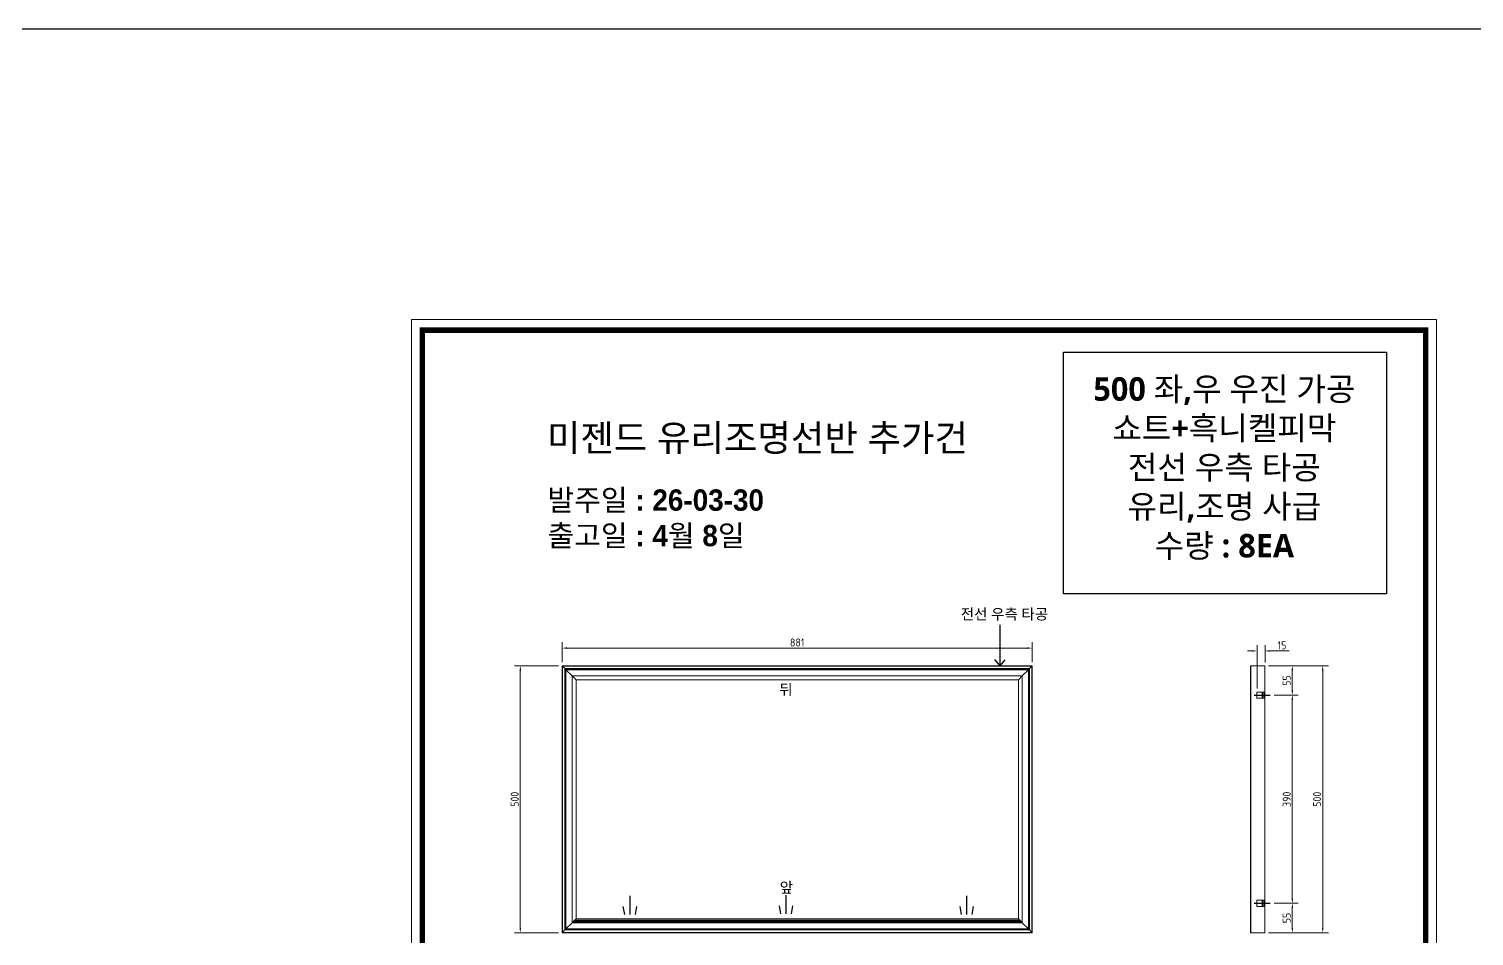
# Model space of a CAD drawing. Header units: millimetres. Extents: x -44117 to 256353, y -2095463 to 65325.
# Drawn here: x 120915 to 123623, y -826196 to -824497 of the extents above; entities that cross this region are included whole.
import ezdxf

# ---------------------------------------------------------------- set-up
doc = ezdxf.new("R2010")
doc.units = ezdxf.units.MM
doc.header["$LTSCALE"] = 10
doc.linetypes.add('CENTER', pattern=[50.8, 31.75, -6.35, 6.35, -6.35])
doc.layers.add('BOX1', color=7, linetype='Continuous', lineweight=0)
doc.layers.add('CENTER', color=4, linetype='CENTER')
doc.layers.add('기본레이어', color=7, linetype='Continuous')
doc.styles.add('Dim-NS', font='isocp.shx', dxfattribs={"bigfont": 'whgtxt.shx'})
doc.styles.add('새굴림', font='Gulim.ttf')
doc.dimstyles.new('D-15', dxfattribs={"dimtxt": 15, "dimasz": 9, "dimexe": 11, "dimexo": 7, "dimgap": 3, "dimtad": 1, "dimzin": 9, "dimdsep": 46, "dimtxsty": 'Dim-NS', "dimcen": 0, "dimclrd": 105, "dimclre": 105, "dimclrt": 2, "dimazin": 2, "dimtfac": 1, "dimtofl": 0, "dimtmove": 0, "dimatfit": 3, "dimfxl": 0, "dimlwd": 13, "dimlwe": 13, "dimarcsym": 0})

# ---------------------------------------------------------------- blocks, each defined once
blk = doc.blocks.new('*D5435')
at = {"layer": 'Defpoints', "color": 0}
for p in [(123237.8, -825690.1), (123237.8, -826190.1), (123339.5, -826190.1)]:
    blk.add_point(p, dxfattribs=at)
at = {"layer": '기본레이어', "color": 105, "linetype": 'ByBlock', "lineweight": 13}
for p, q in [((123244.8, -825690.1), (123350.5, -825690.1)), ((123339.5, -825699.1), (123339.5, -826181.1)), ((123244.8, -826190.1), (123350.5, -826190.1))]:
    blk.add_line(p, q, dxfattribs=at)
at = {"layer": '기본레이어', "color": 105}
for points in [[(123341, -825699.1), (123338, -825699.1), (123339.5, -825690.1)], [(123338, -826181.1), (123341, -826181.1), (123339.5, -826190.1)]]:
    blk.add_solid(points, dxfattribs=at)
at = {"layer": '기본레이어', "color": 2, "insert": (123329, -825940.1), "char_height": 15, "attachment_point": 5, "rotation": 90, "style": 'Dim-NS'}
blk.add_mtext('500', dxfattribs=at)
blk = doc.blocks.new('*D5436')
at = {"layer": 'Defpoints', "color": 0}
for p in [(123230.8, -825690.1), (123282.5, -825690.1), (123241.3, -825745.1)]:
    blk.add_point(p, dxfattribs=at)
at = {"layer": '기본레이어', "color": 105, "linetype": 'ByBlock', "lineweight": 13}
for p, q in [((123237.8, -825690.1), (123293.5, -825690.1)), ((123282.5, -825736.1), (123282.5, -825699.1)), ((123248.3, -825745.1), (123293.5, -825745.1))]:
    blk.add_line(p, q, dxfattribs=at)
at = {"layer": '기본레이어', "color": 105}
for points in [[(123284, -825699.1), (123281, -825699.1), (123282.5, -825690.1)], [(123281, -825736.1), (123284, -825736.1), (123282.5, -825745.1)]]:
    blk.add_solid(points, dxfattribs=at)
at = {"layer": '기본레이어', "color": 2, "insert": (123272, -825717.6), "char_height": 15, "attachment_point": 5, "rotation": 90, "style": 'Dim-NS'}
blk.add_mtext('55', dxfattribs=at)
blk = doc.blocks.new('*D5437')
at = {"layer": 'Defpoints', "color": 0}
for p in [(123241.3, -825745.1), (123282.5, -825745.1), (123241.3, -826135.1)]:
    blk.add_point(p, dxfattribs=at)
at = {"layer": '기본레이어', "color": 105, "linetype": 'ByBlock', "lineweight": 13}
for p, q in [((123248.3, -825745.1), (123293.5, -825745.1)), ((123282.5, -826126.1), (123282.5, -825754.1)), ((123248.3, -826135.1), (123293.5, -826135.1))]:
    blk.add_line(p, q, dxfattribs=at)
at = {"layer": '기본레이어', "color": 105}
for points in [[(123284, -825754.1), (123281, -825754.1), (123282.5, -825745.1)], [(123281, -826126.1), (123284, -826126.1), (123282.5, -826135.1)]]:
    blk.add_solid(points, dxfattribs=at)
at = {"layer": '기본레이어', "color": 2, "insert": (123272, -825940.1), "char_height": 15, "attachment_point": 5, "rotation": 90, "style": 'Dim-NS'}
blk.add_mtext('390', dxfattribs=at)
blk = doc.blocks.new('*D5438')
at = {"layer": 'Defpoints', "color": 0}
for p in [(123241.3, -826135.1), (123282.5, -826135.1), (123230.8, -826190.1)]:
    blk.add_point(p, dxfattribs=at)
at = {"layer": '기본레이어', "color": 105, "linetype": 'ByBlock', "lineweight": 13}
for p, q in [((123248.3, -826135.1), (123293.5, -826135.1)), ((123282.5, -826181.1), (123282.5, -826144.1)), ((123237.8, -826190.1), (123293.5, -826190.1))]:
    blk.add_line(p, q, dxfattribs=at)
at = {"layer": '기본레이어', "color": 105}
for points in [[(123284, -826144.1), (123281, -826144.1), (123282.5, -826135.1)], [(123281, -826181.1), (123284, -826181.1), (123282.5, -826190.1)]]:
    blk.add_solid(points, dxfattribs=at)
at = {"layer": '기본레이어', "color": 2, "insert": (123272, -826162.6), "char_height": 15, "attachment_point": 5, "rotation": 90, "style": 'Dim-NS'}
blk.add_mtext('55', dxfattribs=at)
blk = doc.blocks.new('*D5439')
at = {"layer": 'Defpoints', "color": 0}
for p in [(123231.3, -825662.2), (123231.3, -825690.6), (123216.3, -825739.4)]:
    blk.add_point(p, dxfattribs=at)
at = {"layer": '기본레이어', "color": 105, "linetype": 'ByBlock', "lineweight": 13}
for p, q in [((123216.3, -825732.4), (123216.3, -825651.2)), ((123231.3, -825683.6), (123231.3, -825651.2)), ((123207.3, -825662.2), (123198.3, -825662.2)), ((123240.3, -825662.2), (123276.7, -825662.2))]:
    blk.add_line(p, q, dxfattribs=at)
at = {"layer": '기본레이어', "color": 105}
for points in [[(123207.3, -825663.7), (123207.3, -825660.7), (123216.3, -825662.2)], [(123240.3, -825660.7), (123240.3, -825663.7), (123231.3, -825662.2)]]:
    blk.add_solid(points, dxfattribs=at)
at = {"layer": '기본레이어', "color": 2, "insert": (123263, -825651.7), "char_height": 15, "attachment_point": 5, "style": 'Dim-NS'}
blk.add_mtext('15', dxfattribs=at)
blk = doc.blocks.new('*D5441')
at = {"layer": 'Defpoints', "color": 0}
for p in [(122795, -825656.8), (121914, -825690.1), (122795, -825690.1)]:
    blk.add_point(p, dxfattribs=at)
at = {"layer": '기본레이어', "color": 105, "lineweight": 13}
for p, q in [((121914, -825683.1), (121914, -825645.8)), ((122795, -825683.1), (122795, -825645.8)), ((121923, -825656.8), (122786, -825656.8))]:
    blk.add_line(p, q, dxfattribs=at)
at = {"layer": '기본레이어', "color": 105}
for points in [[(121923, -825655.3), (121923, -825658.3), (121914, -825656.8)], [(122786, -825658.3), (122786, -825655.3), (122795, -825656.8)]]:
    blk.add_solid(points, dxfattribs=at)
at = {"layer": '기본레이어', "color": 2, "insert": (122354.5, -825646.3), "char_height": 15, "attachment_point": 5, "style": 'Dim-NS'}
blk.add_mtext('881', dxfattribs=at)
blk = doc.blocks.new('*D5442')
at = {"layer": 'Defpoints', "color": 0}
for p in [(121914, -825690.1), (121835.5, -826190.1), (121914, -826190.1)]:
    blk.add_point(p, dxfattribs=at)
at = {"layer": '기본레이어', "color": 105, "lineweight": 13}
for p, q in [((121907, -825690.1), (121824.5, -825690.1)), ((121835.5, -825699.1), (121835.5, -826181.1)), ((121907, -826190.1), (121824.5, -826190.1))]:
    blk.add_line(p, q, dxfattribs=at)
at = {"layer": '기본레이어', "color": 105}
for points in [[(121837, -825699.1), (121834, -825699.1), (121835.5, -825690.1)], [(121834, -826181.1), (121837, -826181.1), (121835.5, -826190.1)]]:
    blk.add_solid(points, dxfattribs=at)
at = {"layer": '기본레이어', "color": 2, "insert": (121825, -825940.1), "char_height": 15, "attachment_point": 5, "rotation": 90, "style": 'Dim-NS'}
blk.add_mtext('500', dxfattribs=at)

msp = doc.modelspace()

# ---------------------------------------------------------------- linework, layer by layer
at = {"color": 1}
for p, q in [((104260.77588, -824496.50817), (196529.92274, -824496.50817)), ((104260.77588, -824496.50817), (196529.92274, -824496.50817)), ((122734.96381, -825690.05209), (122734.96381, -825613.08532)), ((122734.96381, -825690.05209), (122725.06603, -825677.96008)), ((122734.96381, -825690.08499), (122744.00331, -825678.83411))]:
    msp.add_line(p, q, dxfattribs=at)
at = {"color": 7}
for p, q in [((121914.47716, -825690.58499), (121913.97716, -825690.08499)), ((122794.47715, -825690.58499), (122794.97715, -825690.08499)), ((121914.47716, -826189.58499), (121913.97716, -826190.08499)), ((122794.47715, -826189.58499), (122794.97715, -826190.08499))]:
    msp.add_line(p, q, dxfattribs=at)
at = {"color": 7, "linetype": 'Continuous', "lineweight": 15}
for p, q in [((121913.97716, -825690.08499), (122794.97715, -825690.08499)), ((121913.97716, -826190.08499), (121913.97716, -825690.08499)), ((121914.47716, -825690.58499), (122794.47715, -825690.58499)), ((121914.47716, -825690.58499), (121919.14301, -825695.25084)), ((121914.47716, -826189.58499), (121914.47716, -825690.58499)), ((121919.14301, -825695.25084), (122789.8113, -825695.25084)), ((121919.14301, -826184.91914), (121919.14301, -825695.25084)), ((121919.21042, -825695.31828), (122789.74389, -825695.31828)), ((121919.21042, -825695.31828), (121920.94459, -825697.05242)), ((121919.21042, -826184.85171), (121919.21042, -825695.31828)), ((121920.94459, -825697.05242), (122788.00972, -825697.05242)), ((121920.94459, -826183.11756), (121920.94459, -825697.05242)), ((121921.17717, -825697.28499), (121932.52753, -825708.63536)), ((121921.17717, -825697.28499), (122787.77714, -825697.28499)), ((121921.17717, -826182.88499), (121921.17717, -825697.28499)), ((121932.52753, -825708.63536), (122776.42678, -825708.63536)), ((121932.52753, -826171.53463), (121932.52753, -825708.63536)), ((121932.99462, -825709.10245), (122775.95969, -825709.10245)), ((121932.99462, -825709.10245), (121939.94426, -825716.05211)), ((121932.99462, -826171.06753), (121932.99462, -825709.10245)), ((122769.01005, -825716.05211), (122775.95969, -825709.10245)), ((122775.95969, -825709.10245), (122775.95969, -826171.06753)), ((122776.42678, -825708.63536), (122787.77714, -825697.28499)), ((122776.42678, -825708.63536), (122776.42678, -826171.53463)), ((122787.77714, -825697.28499), (122787.77714, -826182.88499)), ((122788.00972, -825697.05242), (122789.74389, -825695.31828)), ((122788.00972, -825697.05242), (122788.00972, -826183.11756)), ((122789.74389, -825695.31828), (122789.74389, -826184.85171)), ((122789.8113, -825695.25084), (122794.47715, -825690.58499)), ((122789.8113, -825695.25084), (122789.8113, -826184.91914)), ((122794.47715, -825690.58499), (122794.47715, -826189.58499)), ((122794.97715, -825690.08499), (122794.97715, -826190.08499)), ((123204.25782, -825690.58499), (123204.25782, -826189.585)), ((123230.75619, -825690.08499), (123204.75782, -825690.08499)), ((123204.75782, -825690.08499), (123204.75782, -826190.085)), ((123230.75619, -825690.08499), (123230.75619, -825739.38501)), ((123231.25619, -825690.58499), (123231.25619, -825738.77311)), ((121939.94426, -825716.05211), (122769.01005, -825716.05211)), ((121939.94426, -826164.11788), (121939.94426, -825716.05211)), ((121939.97716, -825716.08498), (122768.97715, -825716.08498)), ((121939.97716, -826164.08499), (121939.97716, -825716.08498)), ((122768.97715, -825716.08498), (122768.97715, -826164.08499)), ((122769.01005, -825716.05211), (122769.01005, -826164.11788)), ((123216.25619, -825750.78499), (123216.25619, -825739.38501)), ((123230.75619, -825739.38501), (123216.25619, -825739.38501)), ((123216.25619, -825750.78499), (123230.75619, -825750.78499)), ((123226.05782, -825739.38501), (123226.05782, -825741.0489)), ((123226.05782, -825749.1211), (123226.05782, -825741.0489)), ((123226.05782, -825749.1211), (123226.05782, -825750.78499)), ((123226.35782, -825740.46331), (123226.75782, -825740.46331)), ((123226.75782, -825749.70668), (123226.35782, -825749.70668)), ((123227.05782, -825739.38501), (123227.05782, -825741.0489)), ((123227.05782, -825741.0489), (123227.05782, -825749.1211)), ((123227.05782, -825749.1211), (123227.05782, -825750.78499)), ((123229.55782, -825750.78499), (123229.55782, -825739.38501)), ((123230.75619, -825750.78499), (123230.75619, -826129.385)), ((123231.25619, -825751.39689), (123231.25619, -825738.77311)), ((123231.25619, -825751.39689), (123231.25619, -826128.7731)), ((123216.25619, -826140.785), (123216.25619, -826129.385)), ((123230.75619, -826129.385), (123216.25619, -826129.385)), ((123216.25619, -826140.785), (123230.75619, -826140.785)), ((123226.05782, -826129.385), (123226.05782, -826131.04891)), ((123226.05782, -826139.12109), (123226.05782, -826131.04891)), ((123226.05782, -826139.12109), (123226.05782, -826140.785)), ((123226.35782, -826130.46331), (123226.75782, -826130.46331)), ((123226.75782, -826139.70669), (123226.35782, -826139.70669)), ((123227.05782, -826129.385), (123227.05782, -826131.04891)), ((123227.05782, -826131.04891), (123227.05782, -826139.12109)), ((123227.05782, -826139.12109), (123227.05782, -826140.785)), ((123229.55782, -826140.785), (123229.55782, -826129.385)), ((123230.75619, -826140.785), (123230.75619, -826190.085)), ((123231.25619, -826141.39689), (123231.25619, -826128.7731)), ((123231.25619, -826141.39689), (123231.25619, -826189.585)), ((121939.94426, -826164.11788), (121932.99462, -826171.06753)), ((121937.45171, -826166.61045), (121939.94426, -826164.11788)), ((122775.95969, -826171.06753), (122769.01005, -826164.11788)), ((122769.01005, -826164.11788), (122771.5026, -826166.61045)), ((121914.47716, -826189.58499), (121919.14301, -826184.91914)), ((121919.21042, -826184.85171), (121920.94459, -826183.11756)), ((121921.17717, -826182.88499), (121932.52753, -826171.53463)), ((121932.99462, -826171.06753), (121933.48013, -826170.58202)), ((122775.47418, -826170.58202), (122775.95969, -826171.06753)), ((122776.42678, -826171.53463), (122787.77714, -826182.88499)), ((122788.00972, -826183.11756), (122789.74389, -826184.85171)), ((122789.8113, -826184.91914), (122794.47715, -826189.58499)), ((123230.75619, -826190.085), (123204.75782, -826190.085))]:
    msp.add_line(p, q, dxfattribs=at)
at = {"color": 8, "linetype": 'Continuous', "lineweight": 15}
for p, q in [((123226.35782, -825739.38501), (123226.35782, -825740.46331)), ((123226.35782, -825749.70668), (123226.35782, -825750.78499)), ((123226.75782, -825739.38501), (123226.75782, -825740.46331)), ((123226.75782, -825749.70668), (123226.75782, -825750.78499)), ((123226.35782, -826129.385), (123226.35782, -826130.46331)), ((123226.35782, -826139.70669), (123226.35782, -826140.785)), ((123226.75782, -826129.385), (123226.75782, -826130.46331)), ((123226.75782, -826139.70669), (123226.75782, -826140.785))]:
    msp.add_line(p, q, dxfattribs=at)
at = {"color": 2, "linetype": 'Continuous', "lineweight": 15}
for p, q in [((122773.41147, -826168.51929), (121935.54284, -826168.51929)), ((122773.39171, -826168.49955), (121935.5626, -826168.49955)), ((122771.78286, -826166.89071), (121937.17145, -826166.89071)), ((122771.5026, -826166.61045), (121937.45171, -826166.61045)), ((122769.01005, -826164.11788), (121939.94426, -826164.11788)), ((122768.97715, -826164.08499), (121939.97716, -826164.08499)), ((122794.97715, -826190.08499), (121913.97716, -826190.08499)), ((122794.47715, -826189.58499), (121914.47716, -826189.58499)), ((122789.8113, -826184.91914), (121919.14301, -826184.91914)), ((122789.74389, -826184.85171), (121919.21042, -826184.85171)), ((122788.00972, -826183.11756), (121920.94459, -826183.11756)), ((122787.77714, -826182.88499), (121921.17717, -826182.88499)), ((122776.42678, -826171.53463), (121932.52753, -826171.53463)), ((122775.95969, -826171.06753), (121932.99462, -826171.06753)), ((122775.47418, -826170.58202), (121933.48013, -826170.58202)), ((122775.45445, -826170.56228), (121933.49986, -826170.56228))]:
    msp.add_line(p, q, dxfattribs=at)
at = {"color": 7, "const_width": 10.10503}
msp.add_lwpolyline([(121651.82787, -827422.07573), (123532.35896, -827422.07573), (123532.35896, -825061.00724), (121651.82787, -825061.00724)], close=True, dxfattribs=at)
at = {"color": 1}
msp.add_lwpolyline([(122853.91807, -825102.52231), (123458.79832, -825102.52231), (123458.79832, -825554.93021), (122853.91807, -825554.93021)], close=True, dxfattribs=at)
at = {"color": 7, "linetype": 'Continuous', "lineweight": 15, "flags": 128}
for points in [[(121919.21042, -825695.31828), (121919.18816, -825695.29602), (121919.16566, -825695.27349), (121919.14301, -825695.25084)], [(121919.14301, -825695.25084), (121919.16566, -825695.27349), (121919.18816, -825695.29602), (121919.21042, -825695.31828)], [(121921.17717, -825697.28499), (121921.17645, -825697.28428), (121921.16775, -825697.27561), (121921.14945, -825697.25728), (121921.12212, -825697.22998), (121921.08669, -825697.19454), (121921.04434, -825697.15217), (121920.99642, -825697.10427), (121920.94459, -825697.05242)], [(121920.94459, -825697.05242), (121920.99642, -825697.10427), (121921.04434, -825697.15217), (121921.08669, -825697.19454), (121921.12212, -825697.22998), (121921.14945, -825697.25728), (121921.16775, -825697.27561), (121921.17645, -825697.28428), (121921.17717, -825697.28499)], [(121932.99462, -825709.10245), (121932.94959, -825709.05745), (121932.8876, -825708.99543), (121932.81107, -825708.91893), (121932.72315, -825708.83098), (121932.62734, -825708.7352), (121932.52753, -825708.63536)], [(121932.52753, -825708.63536), (121932.62734, -825708.7352), (121932.72315, -825708.83098), (121932.81107, -825708.91893), (121932.8876, -825708.99543), (121932.94959, -825709.05745), (121932.99462, -825709.10245)], [(122776.42678, -825708.63536), (122776.32697, -825708.7352), (122776.23116, -825708.83098), (122776.14324, -825708.91893), (122776.06671, -825708.99543), (122776.00472, -825709.05745), (122775.95969, -825709.10245)], [(122775.95969, -825709.10245), (122776.00472, -825709.05745), (122776.06671, -825708.99543), (122776.14324, -825708.91893), (122776.23116, -825708.83098), (122776.32697, -825708.7352), (122776.42678, -825708.63536)], [(122788.00972, -825697.05242), (122787.95789, -825697.10427), (122787.90997, -825697.15217), (122787.86762, -825697.19454), (122787.83219, -825697.22998), (122787.80486, -825697.25728), (122787.78656, -825697.27561), (122787.77786, -825697.28428), (122787.77714, -825697.28499)], [(122787.77714, -825697.28499), (122787.77786, -825697.28428), (122787.78656, -825697.27561), (122787.80486, -825697.25728), (122787.83219, -825697.22998), (122787.86762, -825697.19454), (122787.90997, -825697.15217), (122787.95789, -825697.10427), (122788.00972, -825697.05242)], [(122789.8113, -825695.25084), (122789.78865, -825695.27349), (122789.76615, -825695.29602), (122789.74389, -825695.31828)], [(122789.74389, -825695.31828), (122789.76615, -825695.29602), (122789.78865, -825695.27349), (122789.8113, -825695.25084)], [(121939.94426, -825716.05211), (121939.96828, -825716.0761), (121939.97713, -825716.08495), (121939.97716, -825716.08498)], [(122769.01005, -825716.05211), (122768.98603, -825716.0761), (122768.97718, -825716.08495), (122768.97715, -825716.08498)], [(121919.21042, -826184.85171), (121919.18816, -826184.87398), (121919.16566, -826184.89649), (121919.14301, -826184.91914)], [(121919.14301, -826184.91914), (121919.16566, -826184.89649), (121919.18816, -826184.87398), (121919.21042, -826184.85171)], [(121921.17717, -826182.88499), (121921.17645, -826182.8857), (121921.16775, -826182.89439), (121921.14945, -826182.9127), (121921.12212, -826182.94003), (121921.08669, -826182.97545), (121921.04434, -826183.01782), (121920.99642, -826183.06572), (121920.94459, -826183.11756)], [(121920.94459, -826183.11756), (121920.99642, -826183.06572), (121921.04434, -826183.01782), (121921.08669, -826182.97545), (121921.12212, -826182.94003), (121921.14945, -826182.9127), (121921.16775, -826182.89439), (121921.17645, -826182.8857), (121921.17717, -826182.88499)], [(121932.99462, -826171.06753), (121932.94959, -826171.11254), (121932.8876, -826171.17456), (121932.81107, -826171.25107), (121932.72315, -826171.339), (121932.62734, -826171.4348), (121932.52753, -826171.53463)], [(121932.52753, -826171.53463), (121932.62734, -826171.4348), (121932.72315, -826171.339), (121932.81107, -826171.25107), (121932.8876, -826171.17456), (121932.94959, -826171.11254), (121932.99462, -826171.06753)], [(122776.42678, -826171.53463), (122776.32697, -826171.4348), (122776.23116, -826171.339), (122776.14324, -826171.25107), (122776.06671, -826171.17456), (122776.00472, -826171.11254), (122775.95969, -826171.06753)], [(122775.95969, -826171.06753), (122776.00472, -826171.11254), (122776.06671, -826171.17456), (122776.14324, -826171.25107), (122776.23116, -826171.339), (122776.32697, -826171.4348), (122776.42678, -826171.53463)], [(122788.00972, -826183.11756), (122787.95789, -826183.06572), (122787.90997, -826183.01782), (122787.86762, -826182.97545), (122787.83219, -826182.94003), (122787.80486, -826182.9127), (122787.78656, -826182.89439), (122787.77786, -826182.8857), (122787.77714, -826182.88499)], [(122787.77714, -826182.88499), (122787.77786, -826182.8857), (122787.78656, -826182.89439), (122787.80486, -826182.9127), (122787.83219, -826182.94003), (122787.86762, -826182.97545), (122787.90997, -826183.01782), (122787.95789, -826183.06572), (122788.00972, -826183.11756)], [(122789.8113, -826184.91914), (122789.78865, -826184.89649), (122789.76615, -826184.87398), (122789.74389, -826184.85171)], [(122789.74389, -826184.85171), (122789.76615, -826184.87398), (122789.78865, -826184.89649), (122789.8113, -826184.91914)]]:
    msp.add_lwpolyline(points, dxfattribs=at)
at = {"color": 7, "linetype": 'Continuous', "lineweight": 15}
for centre, radius, start, end in [((123204.75782, -825690.585), 0.5, 90, 180), ((123230.75619, -825690.585), 0.5, 0, 90), ((121908.60086, -825747.45683), 44.36964, 44.9959317, 45.05599016), ((122800.35346, -825747.45683), 44.36964, 134.94400984, 135.0040683), ((121922.81866, -826146.95454), 24.24595, 314.93691968, 315.04685979), ((121922.81866, -826146.95454), 24.24595, 314.93691968, 315.04685979), ((122786.13565, -826146.95454), 24.24595, 224.95314021, 225.06308032), ((122786.13565, -826146.95454), 24.24595, 224.95314021, 225.06308032), ((123204.75782, -826189.585), 0.5, 180, 270), ((123230.75619, -826189.585), 0.5, 270, 0)]:
    msp.add_arc(centre, radius, start, end, dxfattribs=at)
for points, knots in [([(123226.05782, -825741.0489), (123226.06215, -825740.96585), (123226.07051, -825740.80554), (123226.13767, -825740.61478), (123226.22871, -825740.50909), (123226.29943, -825740.46947), (123226.33848, -825740.46535), (123226.35782, -825740.46331)], [0, 0, 0, 0, 0.3547339376, 0.6847302256, 0.8502550334, 0.9258696041, 1, 1, 1, 1]), ([(123226.35782, -825749.70668), (123226.34025, -825749.705), (123226.30119, -825749.70127), (123226.23843, -825749.6669), (123226.16273, -825749.58867), (123226.07787, -825749.40683), (123226.05794, -825749.23681), (123226.05782, -825749.12237), (123226.05782, -825749.1211)], [0, 0, 0, 0, 0.06738672243, 0.14983275158, 0.27689035601, 0.51318682612, 0.99459077424, 1, 1, 1, 1]), ([(123226.75782, -825740.46331), (123226.77538, -825740.46499), (123226.81444, -825740.46873), (123226.87721, -825740.5031), (123226.95291, -825740.58133), (123227.03776, -825740.76317), (123227.0577, -825740.93319), (123227.05782, -825741.04763), (123227.05782, -825741.0489)], [0, 0, 0, 0, 0.0673867122, 0.1498327289, 0.276890713, 0.5131868998, 0.9945907751, 1, 1, 1, 1]), ([(123227.05782, -825749.1211), (123227.05349, -825749.20415), (123227.04513, -825749.36446), (123226.97796, -825749.55522), (123226.88692, -825749.66091), (123226.8162, -825749.70053), (123226.77715, -825749.70465), (123226.75782, -825749.70668)], [0, 0, 0, 0, 0.3547339376, 0.6847302256, 0.8502550334, 0.9258696041, 1, 1, 1, 1]), ([(123231.25619, -825738.77311), (123231.25422, -825738.81009), (123231.24735, -825738.9387), (123231.17793, -825739.11727), (123231.04645, -825739.27315), (123230.92933, -825739.35043), (123230.82961, -825739.38174), (123230.77451, -825739.38419), (123230.75619, -825739.38501)], [0, 0, 0, 0, 0.1451778839, 0.5047425424, 0.6921420023, 0.8379788593, 0.946144557, 1, 1, 1, 1]), ([(123230.75619, -825750.78499), (123230.79731, -825750.78909), (123230.87923, -825750.79727), (123231.00407, -825750.86326), (123231.13554, -825750.98981), (123231.23578, -825751.18031), (123231.24955, -825751.32647), (123231.25619, -825751.39689)], [0, 0, 0, 0, 0.1204947746, 0.2400645427, 0.4291432773, 0.724956292, 1, 1, 1, 1]), ([(123226.05782, -826131.04891), (123226.06215, -826130.96585), (123226.07051, -826130.80553), (123226.13766, -826130.61476), (123226.22872, -826130.5091), (123226.29943, -826130.46945), (123226.33848, -826130.46534), (123226.35782, -826130.46331)], [0, 0, 0, 0, 0.35475293607, 0.68473899796, 0.85025096584, 0.92587261141, 1, 1, 1, 1]), ([(123226.35782, -826139.70669), (123226.34025, -826139.705), (123226.3012, -826139.70125), (123226.23842, -826139.66691), (123226.16273, -826139.58866), (123226.07787, -826139.40683), (123226.05794, -826139.2368), (123226.05782, -826139.12236), (123226.05782, -826139.12109)], [0, 0, 0, 0, 0.0673888743, 0.1498256439, 0.2768817702, 0.5131754912, 0.9945908372, 1, 1, 1, 1]), ([(123226.75782, -826130.46331), (123226.77538, -826130.465), (123226.81444, -826130.46875), (123226.87721, -826130.50308), (123226.95291, -826130.58133), (123227.03777, -826130.76316), (123227.0577, -826130.9332), (123227.05782, -826131.04764), (123227.05782, -826131.04891)], [0, 0, 0, 0, 0.06738886411, 0.14982562121, 0.27688212715, 0.51317556491, 0.99459083799, 1, 1, 1, 1]), ([(123227.05782, -826139.12109), (123227.05349, -826139.20414), (123227.04513, -826139.36446), (123226.97797, -826139.55523), (123226.88692, -826139.6609), (123226.81621, -826139.70054), (123226.77715, -826139.70465), (123226.75782, -826139.70669)], [0, 0, 0, 0, 0.35475367513, 0.68473642352, 0.85025197527, 0.92587165268, 1, 1, 1, 1]), ([(123231.25619, -826128.7731), (123231.2444, -826128.86993), (123231.22496, -826129.02959), (123231.10163, -826129.21886), (123230.97872, -826129.32322), (123230.8637, -826129.37634), (123230.78948, -826129.38232), (123230.75619, -826129.385)], [0, 0, 0, 0, 0.37571821358, 0.61953786058, 0.78219478462, 0.90229900779, 1, 1, 1, 1]), ([(123230.75619, -826140.785), (123230.79731, -826140.7891), (123230.87923, -826140.79726), (123231.00407, -826140.86325), (123231.13553, -826140.98983), (123231.23578, -826141.18031), (123231.24956, -826141.32647), (123231.25619, -826141.39689)], [0, 0, 0, 0, 0.1204923561, 0.2400605157, 0.4291544366, 0.7249619928, 1, 1, 1, 1])]:
    msp.add_open_spline(points, degree=3, knots=knots, dxfattribs=at)
at = {"layer": 'BOX1', "color": 6}
msp.add_lwpolyline([(121631.61781, -827442.28579), (123552.56902, -827442.28579), (123552.56902, -825040.79718), (121631.61781, -825040.79718)], close=True, dxfattribs=at)
at = {"layer": 'CENTER', "ltscale": 0.2}
for p, q in [((123211.25619, -825745.085), (123241.25619, -825745.085)), ((123211.25619, -826135.08499), (123241.25619, -826135.08499))]:
    msp.add_line(p, q, dxfattribs=at)
at = {"layer": '기본레이어', "color": 2}
for p, q in [((122031.17035, -826155.80937), (122028.56563, -826141.03726)), ((122041.17035, -826155.80937), (122041.17035, -826120.80937)), ((122051.17035, -826155.80937), (122053.77508, -826141.03726)), ((122323.77924, -826154.8444), (122321.17452, -826140.07228)), ((122333.77924, -826154.8444), (122333.77924, -826119.8444)), ((122343.77924, -826154.8444), (122346.38396, -826140.07228)), ((122662.27663, -826155.80937), (122659.6719, -826141.03726)), ((122672.27663, -826155.80937), (122672.27663, -826120.80937)), ((122682.27663, -826155.80937), (122684.88135, -826141.03726))]:
    msp.add_line(p, q, dxfattribs=at)

# ---------------------------------------------------------------- texts
at = {"color": 7, "style": '새굴림'}
msp.add_text('미젠드 유리조명선반 추가건', height=50, dxfattribs=at).set_placement((121885.28698, -825287.90397))
for s, insert, char_height, width, attachment_point in [('{\\fMalgun Gothic|b1|i0|c129|p50;500 좌,우 우진 가공 \\P쇼트+흑니켈피막\\P전선 우측 타공\\P유리,조명 사급\\P수량 : 8EA}', (123155.12212, -825320.42635), 44.0402492, 1306.6472673, 5), ('{\\fMalgun Gothic|b1|i0|c129|p50;뒤}', (122320.82746, -825724.65977), 20, 1095.6844389, 1), ('{\\fMalgun Gothic|b1|i0|c129|p50;앞}', (122321.71006, -826095.31386), 20, 1095.6844389, 1)]:
    msp.add_mtext(s, dxfattribs=dict(insert=insert, char_height=char_height, width=width, attachment_point=attachment_point))
at = {"insert": (121886.3984, -825359.44298), "char_height": 39.9257485, "attachment_point": 1}
msp.add_mtext_dynamic_manual_height_columns('{\\f굴림|b1|i0|c129|p50;발주일 : 26-03-30\\P출고일 : 4월 8일}', width=12072.7918459, gutter_width=155.2668, heights=[-112.11953], dxfattribs=at)
at = {"color": 1, "insert": (122743.01345, -825594.20591), "char_height": 20, "width": 593.3877721, "attachment_point": 5}
msp.add_mtext('{\\fMalgun Gothic|b1|i0|c129|p50;전선 우측 타공}', dxfattribs=at)

# ---------------------------------------------------------------- dimensions: what is measured, and where the dimension line sits
at = {"layer": '기본레이어'}
for base, p1, p2, override, picture, middle in [((122794.97715, -825656.77666), (121913.97716, -825690.08499), (122794.97715, -825690.08499), {"dimtfill": 0}, '*D5441', (122354.47716, -825646.27666)), ((123231.25619, -825662.18438), (123216.25619, -825739.38501), (123231.25619, -825690.58499), {"dimfxl": 100}, '*D5439', (123262.97048, -825651.68438))]:
    dim = msp.add_linear_dim(base=base, p1=p1, p2=p2, dimstyle='D-15', override=override, dxfattribs=at)
    dim.commit()
    dim.dimension.update_dxf_attribs({"geometry": picture, "text_midpoint": middle})
for base, p1, p2, override, picture, middle in [((121835.52206, -826190.08499), (121913.97716, -825690.08499), (121913.97716, -826190.08499), {"dimtfill": 0}, '*D5442', (121825.02206, -825940.08499)), ((123282.48172, -825690.08512), (123241.25619, -825745.085), (123230.76718, -825690.08512), {"dimfxl": 100}, '*D5436', (123271.98172, -825717.58506)), ((123339.52123, -826190.08512), (123237.76718, -825690.08512), (123237.76718, -826190.08512), {"dimfxl": 100, "dimtfill": 0}, '*D5435', (123329.02123, -825940.08512)), ((123282.48172, -825745.085), (123241.25619, -826135.08499), (123241.25619, -825745.085), {"dimfxl": 100}, '*D5437', (123271.98172, -825940.08499)), ((123282.48172, -826135.08499), (123230.75619, -826190.085), (123241.25619, -826135.08499), {"dimfxl": 100}, '*D5438', (123271.98172, -826162.58499))]:
    dim = msp.add_linear_dim(base=base, p1=p1, p2=p2, angle=90, dimstyle='D-15', override=override, dxfattribs=at)
    dim.commit()
    dim.dimension.update_dxf_attribs({"geometry": picture, "text_midpoint": middle})

doc.saveas('drawing.dxf')
